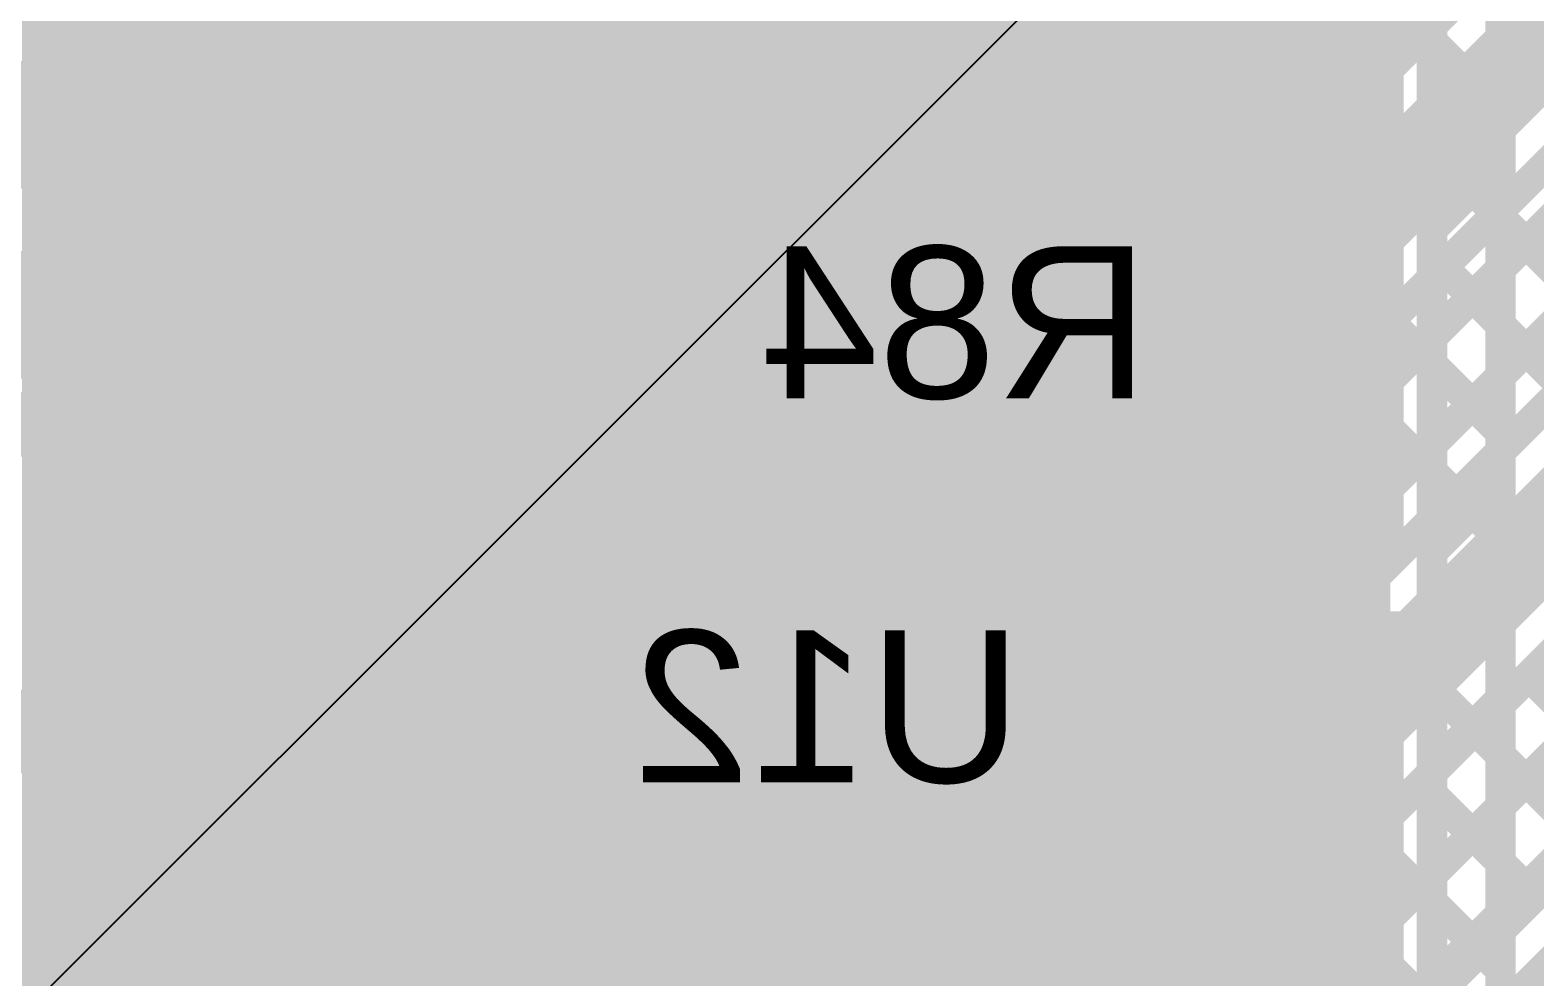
# Model space of a CAD drawing. Header units: millimetres. Extents: x 0 to 214, y 0 to 214.
# Drawn here: x 0.8981 to 1.2941, y 1.025 to 1.2741 of the extents above; entities that cross this region are included whole.
import ezdxf

# ---------------------------------------------------------------- set-up
doc = ezdxf.new("R2010")
doc.units = ezdxf.units.MM
doc.header["$MEASUREMENT"] = 0
for name, color, linetype in [('BottomLayer', 5, 'Continuous'), ('BottomOverlay', 54, 'Continuous'), ('BottomPaste', 16, 'Continuous'), ('BottomSolder', 6, 'Continuous'), ('TopLayer', 1, 'Continuous'), ('TopPaste', 8, 'Continuous'), ('TopSolder', 216, 'Continuous'), ('ViaHoleLayer', 16, 'Continuous')]:
    doc.layers.add(name, color=color, linetype=linetype)
doc.styles.add('Arial', font='', dxfattribs={"height": 0.2})
doc.styles.get('Arial').set_extended_font_data('Arial')

# ---------------------------------------------------------------- blocks, each defined once
blk = doc.blocks.new('RES_0603_B_56')
at = {"layer": 'BottomLayer'}
for points in [[(-0.045, -0.0175), (-0.045, 0.0175), (-0.015, 0.0175), (-0.015, -0.0175)], [(0.015, -0.0175), (0.015, 0.0175), (0.045, 0.0175), (0.045, -0.0175)]]:
    blk.add_hatch(color=5, dxfattribs=at).paths.add_polyline_path(points)
at = {"layer": 'BottomPaste'}
for points in [[(-0.045, -0.0175), (-0.045, 0.0175), (-0.015, 0.0175), (-0.015, -0.0175)], [(0.015, -0.0175), (0.015, 0.0175), (0.045, 0.0175), (0.045, -0.0175)]]:
    blk.add_hatch(color=16, dxfattribs=at).paths.add_polyline_path(points)
at = {"layer": 'BottomSolder'}
for points in [[(-0.049, -0.0215), (-0.049, 0.0215), (-0.011, 0.0215), (-0.011, -0.0215)], [(0.011, -0.0215), (0.011, 0.0215), (0.049, 0.0215), (0.049, -0.0215)]]:
    blk.add_hatch(color=6, dxfattribs=at).paths.add_polyline_path(points)
at = {"layer": 'BottomOverlay', "const_width": 0.005}
for points in [[(-0.049, 0.021), (0.049, 0.021)], [(-0.049, -0.021), (-0.049, 0.021)], [(0.049, -0.021), (0.049, 0.021)], [(-0.049, -0.021), (0.049, -0.021)]]:
    blk.add_lwpolyline(points, dxfattribs=at)
at = {"layer": 'BottomOverlay', "const_width": 0.0025}
for points in [[(-0.05025, 0.021, 1), (-0.04775, 0.021, 1)], [(-0.05025, 0.021, 1), (-0.04775, 0.021, 1)], [(0.04775, 0.021, 1), (0.05025, 0.021, 1)], [(0.04775, 0.021, 1), (0.05025, 0.021, 1)], [(-0.05025, -0.021, 1), (-0.04775, -0.021, 1)], [(-0.05025, -0.021, 1), (-0.04775, -0.021, 1)], [(0.04775, -0.021, 1), (0.05025, -0.021, 1)], [(0.04775, -0.021, 1), (0.05025, -0.021, 1)]]:
    blk.add_lwpolyline(points, format="xyb", close=True, dxfattribs=at)
blk = doc.blocks.new('SOT_23_5_B_118')
at = {"layer": 'BottomLayer'}
for points in [[(-0.07283, 0.04921), (-0.02953, 0.04921), (-0.02953, 0.02559), (-0.07283, 0.02559)], [(0.02953, 0.04921), (0.07283, 0.04921), (0.07283, 0.02559), (0.02953, 0.02559)], [(-0.07283, 0.01181), (-0.02953, 0.01181), (-0.02953, -0.01181), (-0.07283, -0.01181)], [(-0.07283, -0.02559), (-0.02953, -0.02559), (-0.02953, -0.04921), (-0.07283, -0.04921)], [(0.02953, -0.02559), (0.07283, -0.02559), (0.07283, -0.04921), (0.02953, -0.04921)]]:
    blk.add_hatch(color=5, dxfattribs=at).paths.add_polyline_path(points)
at = {"layer": 'BottomPaste'}
for points in [[(-0.07283, 0.04921), (-0.02953, 0.04921), (-0.02953, 0.02559), (-0.07283, 0.02559)], [(0.02953, 0.04921), (0.07283, 0.04921), (0.07283, 0.02559), (0.02953, 0.02559)], [(-0.07283, 0.01181), (-0.02953, 0.01181), (-0.02953, -0.01181), (-0.07283, -0.01181)], [(-0.07283, -0.02559), (-0.02953, -0.02559), (-0.02953, -0.04921), (-0.07283, -0.04921)], [(0.02953, -0.02559), (0.07283, -0.02559), (0.07283, -0.04921), (0.02953, -0.04921)]]:
    blk.add_hatch(color=16, dxfattribs=at).paths.add_polyline_path(points)
at = {"layer": 'BottomSolder'}
for points in [[(-0.07683, 0.05321), (-0.02553, 0.05321), (-0.02553, 0.02159), (-0.07683, 0.02159)], [(0.02553, 0.05321), (0.07683, 0.05321), (0.07683, 0.02159), (0.02553, 0.02159)], [(-0.07683, 0.01581), (-0.02553, 0.01581), (-0.02553, -0.01581), (-0.07683, -0.01581)], [(-0.07683, -0.02159), (-0.02553, -0.02159), (-0.02553, -0.05321), (-0.07683, -0.05321)], [(0.02553, -0.02159), (0.07683, -0.02159), (0.07683, -0.05321), (0.02553, -0.05321)]]:
    blk.add_hatch(color=6, dxfattribs=at).paths.add_polyline_path(points)
at = {"layer": 'BottomOverlay', "const_width": 0.005}
for points in [[(0.02598, 0.0589), (-0.02945, 0.0589)], [(0.03465, 0.01646), (0.03465, -0.01732)], [(0.02598, -0.0589), (-0.02945, -0.0589)]]:
    blk.add_lwpolyline(points, dxfattribs=at)
at = {"layer": 'BottomOverlay'}
for points, const_width in [([(-0.0307, 0.0589, 1), (-0.0282, 0.0589, 1)], 0.0025), ([(0.02473, 0.0589, 1), (0.02723, 0.0589, 1)], 0.0025), ([(0.0334, 0.01646, 1), (0.0359, 0.01646, 1)], 0.0025), ([(0.0334, -0.01732, 1), (0.0359, -0.01732, 1)], 0.0025), ([(-0.0615, -0.0615, 1), (-0.06843, -0.0615, 1)], 0.01), ([(-0.07093, -0.0615, 1), (-0.06593, -0.0615, 1)], 0.005), ([(-0.064, -0.0615, 1), (-0.059, -0.0615, 1)], 0.005), ([(-0.0307, -0.0589, 1), (-0.0282, -0.0589, 1)], 0.0025), ([(0.02473, -0.0589, 1), (0.02723, -0.0589, 1)], 0.0025)]:
    blk.add_lwpolyline(points, format="xyb", close=True, dxfattribs=dict(at, const_width=const_width))
blk = doc.blocks.new('SOIC_8_B_176')
at = {"layer": 'BottomLayer'}
for points in [[(-0.0735, 0.0622), (-0.1365, 0.0622), (-0.1365, 0.0878), (-0.0735, 0.0878)], [(0.13909, 0.0622), (0.0761, 0.0622), (0.0761, 0.0878), (0.13909, 0.0878)], [(-0.0735, 0.0122), (-0.1365, 0.0122), (-0.1365, 0.0378), (-0.0735, 0.0378)], [(0.13909, 0.0122), (0.0761, 0.0122), (0.0761, 0.0378), (0.13909, 0.0378)], [(-0.0735, -0.0378), (-0.1365, -0.0378), (-0.1365, -0.0122), (-0.0735, -0.0122)], [(0.13909, -0.0378), (0.0761, -0.0378), (0.0761, -0.0122), (0.13909, -0.0122)], [(-0.0735, -0.0878), (-0.1365, -0.0878), (-0.1365, -0.0622), (-0.0735, -0.0622)], [(0.13909, -0.0878), (0.0761, -0.0878), (0.0761, -0.0622), (0.13909, -0.0622)]]:
    blk.add_hatch(color=5, dxfattribs=at).paths.add_polyline_path(points)
at = {"layer": 'BottomPaste'}
for points in [[(-0.0735, 0.0622), (-0.1365, 0.0622), (-0.1365, 0.0878), (-0.0735, 0.0878)], [(0.13909, 0.0622), (0.0761, 0.0622), (0.0761, 0.0878), (0.13909, 0.0878)], [(-0.0735, 0.0122), (-0.1365, 0.0122), (-0.1365, 0.0378), (-0.0735, 0.0378)], [(0.13909, 0.0122), (0.0761, 0.0122), (0.0761, 0.0378), (0.13909, 0.0378)], [(-0.0735, -0.0378), (-0.1365, -0.0378), (-0.1365, -0.0122), (-0.0735, -0.0122)], [(0.13909, -0.0378), (0.0761, -0.0378), (0.0761, -0.0122), (0.13909, -0.0122)], [(-0.0735, -0.0878), (-0.1365, -0.0878), (-0.1365, -0.0622), (-0.0735, -0.0622)], [(0.13909, -0.0878), (0.0761, -0.0878), (0.0761, -0.0622), (0.13909, -0.0622)]]:
    blk.add_hatch(color=16, dxfattribs=at).paths.add_polyline_path(points)
at = {"layer": 'BottomSolder'}
for points in [[(-0.0695, 0.0582), (-0.1405, 0.0582), (-0.1405, 0.0918), (-0.0695, 0.0918)], [(0.14309, 0.0582), (0.0721, 0.0582), (0.0721, 0.0918), (0.14309, 0.0918)], [(-0.0695, 0.0082), (-0.1405, 0.0082), (-0.1405, 0.0418), (-0.0695, 0.0418)], [(0.14309, 0.0082), (0.0721, 0.0082), (0.0721, 0.0418), (0.14309, 0.0418)], [(-0.0695, -0.0418), (-0.1405, -0.0418), (-0.1405, -0.0082), (-0.0695, -0.0082)], [(0.14309, -0.0418), (0.0721, -0.0418), (0.0721, -0.0082), (0.14309, -0.0082)], [(-0.0695, -0.0918), (-0.1405, -0.0918), (-0.1405, -0.0582), (-0.0695, -0.0582)], [(0.14309, -0.0918), (0.0721, -0.0918), (0.0721, -0.0582), (0.14309, -0.0582)]]:
    blk.add_hatch(color=6, dxfattribs=at).paths.add_polyline_path(points)
at = {"layer": 'BottomOverlay', "const_width": 0.007}
for points in [[(0.0785, 0.1), (-0.0785, 0.1)], [(0.0785, -0.098), (-0.0785, -0.098)]]:
    blk.add_lwpolyline(points, dxfattribs=at)
at = {"layer": 'BottomOverlay'}
for points, const_width in [([(-0.08025, 0.1, 1), (-0.07675, 0.1, 1)], 0.0035), ([(0.07675, 0.1, 1), (0.08025, 0.1, 1)], 0.0035), ([(-0.12253, -0.101, 1), (-0.13147, -0.101, 1)], 0.007), ([(-0.08025, -0.098, 1), (-0.07675, -0.098, 1)], 0.0035), ([(0.07675, -0.098, 1), (0.08025, -0.098, 1)], 0.0035), ([(-0.13322, -0.101, 1), (-0.12972, -0.101, 1)], 0.0035), ([(-0.12428, -0.101, 1), (-0.12078, -0.101, 1)], 0.0035)]:
    blk.add_lwpolyline(points, format="xyb", close=True, dxfattribs=dict(at, const_width=const_width))
blk = doc.blocks.new('D2P___248')
at = {"layer": 'TopLayer'}
blk.add_hatch(color=1, dxfattribs=at).paths.add_polyline_path([(-0.225, 0.38504), (0.225, 0.38504), (0.225, 0.03504), (-0.225, 0.03504)])
at = {"layer": 'TopPaste'}
blk.add_hatch(color=8, dxfattribs=at).paths.add_polyline_path([(-0.225, 0.38504), (0.225, 0.38504), (0.225, 0.03504), (-0.225, 0.03504)])
at = {"layer": 'TopSolder'}
blk.add_hatch(color=216, dxfattribs=at).paths.add_polyline_path([(-0.229, 0.38904), (0.229, 0.38904), (0.229, 0.03104), (-0.229, 0.03104)])
blk = doc.blocks.new('D2P___249')
at = {"layer": 'TopLayer'}
blk.add_hatch(color=1, dxfattribs=at).paths.add_polyline_path([(-0.225, 0.38504), (0.225, 0.38504), (0.225, 0.03504), (-0.225, 0.03504)])
at = {"layer": 'TopPaste'}
blk.add_hatch(color=8, dxfattribs=at).paths.add_polyline_path([(-0.225, 0.38504), (0.225, 0.38504), (0.225, 0.03504), (-0.225, 0.03504)])
at = {"layer": 'TopSolder'}
blk.add_hatch(color=216, dxfattribs=at).paths.add_polyline_path([(-0.229, 0.38904), (0.229, 0.38904), (0.229, 0.03104), (-0.229, 0.03104)])

msp = doc.modelspace()

# ---------------------------------------------------------------- hatches: boundary and pattern name
at = {"layer": 'BottomLayer'}
h = msp.add_hatch(color=5, dxfattribs=at)
edge = h.paths.add_edge_path()
edge.add_arc((1.05814, 1.24867), 0.01181, 0, 360)
h = msp.add_hatch(color=5, dxfattribs=at)
edge = h.paths.add_edge_path()
edge.add_arc((1.07154, 1.01477), 0.01181, 0, 360)
at = {"layer": 'BottomSolder'}
h = msp.add_hatch(color=6, dxfattribs=at)
edge = h.paths.add_edge_path()
edge.add_arc((1.05814, 1.24867), 0.00991, 0, 360)
at = {"layer": 'TopLayer'}
msp.add_hatch(color=1, dxfattribs=at).paths.add_polyline_path([(0.896, 0.64), (1.256, 0.64), (1.256, 1.592), (0.896, 1.592)])
h = msp.add_hatch(color=1, dxfattribs=at)
edge = h.paths.add_edge_path()
edge.add_arc((1.05814, 1.24867), 0.01181, 0, 360)
h = msp.add_hatch(color=1, dxfattribs=at)
edge = h.paths.add_edge_path()
edge.add_arc((1.07154, 1.01477), 0.01181, 0, 360)
at = {"layer": 'TopSolder'}
h = msp.add_hatch(color=216, dxfattribs=at)
edge = h.paths.add_edge_path()
edge.add_arc((1.05814, 1.24867), 0.00991, 0, 360)
at = {"layer": 'ViaHoleLayer'}
h = msp.add_hatch(color=16, dxfattribs=at)
edge = h.paths.add_edge_path()
edge.add_arc((1.05814, 1.24867), 0.00591, 0, 360)

# ---------------------------------------------------------------- linework, layer by layer
at = {"layer": 'BottomLayer'}
for points, const_width in [([(1.08914, 1.2417), (1.4445, 1.59706)], 0.008), ([(1.08914, 1.26999), (1.4118, 1.59265)], 0.008), ([(1.08914, 1.21342), (1.4445, 1.56878)], 0.008), ([(1.08714, 1.18314), (1.4445, 1.5405)], 0.008), ([(1.08714, 1.18314), (1.4445, 1.5405)], 0.008), ([(1.04467, 1.11239), (1.4445, 1.51221)], 0.008), ([(1.05898, 1.0984), (1.4445, 1.48393)], 0.008), ([(1.09618, 1.02247), (1.5525, 1.47879)], 0.008), ([(1.06453, 1.07567), (1.4445, 1.45564)], 0.008), ([(1.08164, 1.45647), (1.26494, 1.27317)], 0.008), ([(1.05898, 0.95698), (1.5525, 1.45051)], 0.008), ([(1.06744, 1.07567), (1.4445, 1.45273)], 0.008), ([(1.07717, 1.05217), (1.468, 1.443)], 0.025), ([(1.06094, 0.93917), (1.5525, 1.43073)], 0.008), ([(1.07067, 0.91567), (1.576, 1.421)], 0.025), ([(1.08164, 1.42819), (1.2508, 1.25903)], 0.008), ([(1.09381, 1.03557), (1.4846, 1.42637)], 0.008), ([(1.08731, 0.89907), (1.5926, 1.40437)], 0.008), ([(1.08164, 1.3999), (1.23665, 1.24489)], 0.008), ([(1.09709, 0.88196), (1.6045, 1.38937)], 0.008), ([(1.08414, 1.36912), (1.22251, 1.23075)], 0.008), ([(1.05898, 0.81556), (1.6045, 1.36108)], 0.008), ([(1.06089, 0.77989), (1.628, 1.347)], 0.025), ([(1.05898, 0.81121), (1.6045, 1.35673)], 0.008), ([(1.08414, 1.34083), (1.20837, 1.2166)], 0.008), ([(1.02414, 1.26967), (1.02414, 1.32067)], 0.008), ([(1.05814, 1.24867), (1.05814, 1.29817)], 0.04), ([(1.08714, 1.30955), (1.19423, 1.20246)], 0.008), ([(1.02714, 1.24867), (1.02714, 1.29817)], 0.008), ([(1.08914, 1.24867), (1.08914, 1.29817)], 0.008), ([(1.08914, 1.27926), (1.18009, 1.18832)], 0.008), ([(0.97664, 1.26967), (1.02414, 1.26967)], 0.008), ([(0.97664, 1.24234), (1.00397, 1.26967)], 0.008), ([(0.97664, 1.22767), (0.97664, 1.26967)], 0.008), ([(0.9856, 1.26967), (1.02714, 1.22813)], 0.008), ([(1.01388, 1.26967), (1.02714, 1.25641)], 0.008), ([(0.99026, 1.22767), (1.02714, 1.26456)], 0.008), ([(1.05814, 1.19917), (1.05814, 1.24867)], 0.04), ([(0.88964, 1.24917), (0.93114, 1.24917)], 0.01), ([(0.93114, 1.24917), (0.97264, 1.24917)], 0.01), ([(0.97664, 1.25035), (0.99931, 1.22767)], 0.008), ([(1.02714, 1.19917), (1.02714, 1.24867)], 0.008), ([(1.08914, 1.25098), (1.16594, 1.17418)], 0.008), ([(1.08914, 1.19917), (1.08914, 1.24867)], 0.008), ([(1.01854, 1.22767), (1.02714, 1.23627)], 0.008), ([(0.97664, 1.22767), (1.02414, 1.22767)], 0.008), ([(1.02414, 1.17067), (1.02414, 1.22767)], 0.008), ([(1.28403, 1.2258), (1.3158, 1.19403)], 0.008), ([(1.08914, 1.2227), (1.1518, 1.16004)], 0.008), ([(1.26989, 1.21165), (1.30165, 1.17989)], 0.008), ([(1.02414, 1.20499), (1.02714, 1.20799)], 0.008), ([(0.93114, 1.19917), (0.99814, 1.19917)], 0.022), ([(0.868, 1.19825), (0.96214, 1.10411)], 0.012), ([(0.99814, 1.15217), (0.99814, 1.19917)], 0.012), ([(1.02414, 1.20284), (1.02714, 1.19984)], 0.008), ([(1.03314, 1.19917), (1.05814, 1.19917)], 0.01), ([(1.05814, 1.19917), (1.08314, 1.19917)], 0.01), ([(1.05814, 1.17167), (1.05814, 1.19917)], 0.01), ([(1.25575, 1.19751), (1.28751, 1.16575)], 0.008), ([(1.08882, 1.19473), (1.13766, 1.14589)], 0.008), ([(1.02914, 1.16767), (1.02914, 1.18822)], 0.008), ([(1.08714, 1.16767), (1.08714, 1.18822)], 0.008), ([(1.02414, 1.1767), (1.02914, 1.1817)], 0.008), ([(1.2416, 1.18337), (1.27337, 1.1516)], 0.008), ([(1.01811, 1.17067), (1.02414, 1.1767)], 0.008), ([(1.02414, 1.17456), (1.02914, 1.16956)], 0.008), ([(1.01514, 1.15217), (1.01514, 1.17067)], 0.008), ([(1.01514, 1.17067), (1.02414, 1.17067)], 0.008), ([(1.01514, 1.1677), (1.01811, 1.17067)], 0.008), ([(1.08714, 1.16813), (1.12352, 1.13175)], 0.008), ([(1.22746, 1.16923), (1.25923, 1.13746)], 0.008), ([(0.99814, 1.12242), (1.04339, 1.16767)], 0.008), ([(1.01639, 1.11239), (1.07168, 1.16767)], 0.008), ([(1.01639, 1.11239), (1.07168, 1.16767)], 0.008), ([(1.02914, 1.16767), (1.08714, 1.16767)], 0.008), ([(1.03103, 1.16767), (1.09523, 1.10347)], 0.008), ([(1.05931, 1.16767), (1.10938, 1.11761)], 0.008), ([(0.98114, 1.13517), (0.99814, 1.15217)], 0.012), ([(1.01514, 1.15527), (1.05803, 1.11239)], 0.008), ([(1.21332, 1.15509), (1.24509, 1.12332)], 0.008), ([(1.19918, 1.14094), (1.23094, 1.10918)], 0.008), ([(0.98114, 0.76953), (0.98114, 1.13517)], 0.012), ([(0.99814, 1.12813), (1.01014, 1.14013)], 0.008), ([(1.00607, 1.13606), (1.02975, 1.11239)], 0.008), ([(0.99814, 1.11239), (0.99814, 1.12813)], 0.008), ([(1.18504, 1.1268), (1.2168, 1.09504)], 0.008), ([(0.99814, 1.11571), (1.00146, 1.11239)], 0.008), ([(1.17089, 1.11266), (1.20266, 1.08089)], 0.008), ([(0.99814, 1.11239), (1.05898, 1.11239)], 0.008), ([(1.05898, 1.07567), (1.05898, 1.11239)], 0.008), ([(1.05898, 1.11144), (1.08109, 1.08932)], 0.008), ([(0.96214, 0.8853), (0.96214, 1.10411)], 0.012), ([(1.29246, 1.10423), (1.32223, 1.07446)], 0.008), ([(1.15675, 1.09852), (1.18852, 1.06675)], 0.008), ([(0.79618, 1.08957), (0.92396, 1.08957)], 0.022), ([(1.27832, 1.09009), (1.30809, 1.06032)], 0.008), ([(1.05898, 1.08316), (1.06646, 1.07567)], 0.008), ([(1.14261, 1.08438), (1.17438, 1.05261)], 0.008), ([(1.05898, 1.07567), (1.06744, 1.07567)], 0.008), ([(1.26418, 1.07594), (1.29394, 1.04618)], 0.008), ([(1.12847, 1.07023), (1.16023, 1.03847)], 0.008), ([(1.25004, 1.0618), (1.2798, 1.03204)], 0.008), ([(1.02632, 1.05217), (1.07717, 1.05217)], 0.025), ([(1.11432, 1.05609), (1.14609, 1.02432)], 0.008), ([(1.23589, 1.04766), (1.26566, 1.01789)], 0.008), ([(1.10018, 1.04195), (1.13195, 1.01018)], 0.008), ([(1.22175, 1.03352), (1.25152, 1.00375)], 0.008)]:
    msp.add_lwpolyline(points, dxfattribs=dict(at, const_width=const_width))
for points, const_width in [([(1.26294, 1.27317, 1), (1.26694, 1.27317, 1)], 0.004), ([(0.97464, 1.26967, 1), (0.97864, 1.26967, 1)], 0.004), ([(0.97464, 1.26967, 1), (0.97864, 1.26967, 1)], 0.004), ([(0.9836, 1.26967, 1), (0.9876, 1.26967, 1)], 0.004), ([(1.00197, 1.26967, 1), (1.00597, 1.26967, 1)], 0.004), ([(1.01188, 1.26967, 1), (1.01588, 1.26967, 1)], 0.004), ([(1.02214, 1.26967, 1), (1.02614, 1.26967, 1)], 0.004), ([(1.02214, 1.26967, 1), (1.02614, 1.26967, 1)], 0.004), ([(1.08714, 1.26999, 1), (1.09114, 1.26999, 1)], 0.004), ([(1.02514, 1.26456, 1), (1.02914, 1.26456, 1)], 0.004), ([(1.04814, 1.24867, 1), (1.06814, 1.24867, 1)], 0.02), ([(1.04814, 1.24867, 1), (1.06814, 1.24867, 1)], 0.02), ([(1.02514, 1.25641, 1), (1.02914, 1.25641, 1)], 0.004), ([(1.2488, 1.25903, 1), (1.2528, 1.25903, 1)], 0.004), ([(0.92864, 1.24917, 1), (0.93364, 1.24917, 1)], 0.005), ([(0.92864, 1.24917, 1), (0.93364, 1.24917, 1)], 0.005), ([(0.97014, 1.24917, 1), (0.97514, 1.24917, 1)], 0.005), ([(0.97464, 1.25035, 1), (0.97864, 1.25035, 1)], 0.004), ([(1.02514, 1.24867, 1), (1.02914, 1.24867, 1)], 0.004), ([(1.02514, 1.24867, 1), (1.02914, 1.24867, 1)], 0.004), ([(1.08714, 1.25098, 1), (1.09114, 1.25098, 1)], 0.004), ([(1.08714, 1.24867, 1), (1.09114, 1.24867, 1)], 0.004), ([(1.08714, 1.24867, 1), (1.09114, 1.24867, 1)], 0.004), ([(1.23465, 1.24489, 1), (1.23865, 1.24489, 1)], 0.004), ([(0.97464, 1.24234, 1), (0.97864, 1.24234, 1)], 0.004), ([(1.08714, 1.2417, 1), (1.09114, 1.2417, 1)], 0.004), ([(1.02514, 1.23627, 1), (1.02914, 1.23627, 1)], 0.004), ([(0.97464, 1.22767, 1), (0.97864, 1.22767, 1)], 0.004), ([(0.97464, 1.22767, 1), (0.97864, 1.22767, 1)], 0.004), ([(0.98826, 1.22767, 1), (0.99226, 1.22767, 1)], 0.004), ([(0.99731, 1.22767, 1), (1.00131, 1.22767, 1)], 0.004), ([(1.01654, 1.22767, 1), (1.02054, 1.22767, 1)], 0.004), ([(1.02214, 1.22767, 1), (1.02614, 1.22767, 1)], 0.004), ([(1.02214, 1.22767, 1), (1.02614, 1.22767, 1)], 0.004), ([(1.02514, 1.22813, 1), (1.02914, 1.22813, 1)], 0.004), ([(1.22051, 1.23075, 1), (1.22451, 1.23075, 1)], 0.004), ([(1.28203, 1.2258, 1), (1.28603, 1.2258, 1)], 0.004), ([(1.08714, 1.2227, 1), (1.09114, 1.2227, 1)], 0.004), ([(1.20637, 1.2166, 1), (1.21037, 1.2166, 1)], 0.004), ([(1.04814, 1.19917, 1), (1.06814, 1.19917, 1)], 0.02), ([(1.08714, 1.21342, 1), (1.09114, 1.21342, 1)], 0.004), ([(1.26789, 1.21165, 1), (1.27189, 1.21165, 1)], 0.004), ([(1.02514, 1.20799, 1), (1.02914, 1.20799, 1)], 0.004), ([(0.92564, 1.19917, 1), (0.93664, 1.19917, 1)], 0.011), ([(0.99264, 1.19917, 1), (1.00364, 1.19917, 1)], 0.011), ([(1.02214, 1.20499, 1), (1.02614, 1.20499, 1)], 0.004), ([(0.99514, 1.19917, 1), (1.00114, 1.19917, 1)], 0.006), ([(1.02214, 1.20284, 1), (1.02614, 1.20284, 1)], 0.004), ([(1.02514, 1.19984, 1), (1.02914, 1.19984, 1)], 0.004), ([(1.03064, 1.19917, 1), (1.03564, 1.19917, 1)], 0.005), ([(1.05564, 1.19917, 1), (1.06064, 1.19917, 1)], 0.005), ([(1.05564, 1.19917, 1), (1.06064, 1.19917, 1)], 0.005), ([(1.05564, 1.19917, 1), (1.06064, 1.19917, 1)], 0.005), ([(1.08064, 1.19917, 1), (1.08564, 1.19917, 1)], 0.005), ([(1.19223, 1.20246, 1), (1.19623, 1.20246, 1)], 0.004), ([(1.02514, 1.19917, 1), (1.02914, 1.19917, 1)], 0.004), ([(1.02514, 1.19917, 1), (1.02914, 1.19917, 1)], 0.004), ([(1.08714, 1.19917, 1), (1.09114, 1.19917, 1)], 0.004), ([(1.08714, 1.19917, 1), (1.09114, 1.19917, 1)], 0.004), ([(1.25375, 1.19751, 1), (1.25775, 1.19751, 1)], 0.004), ([(1.08682, 1.19473, 1), (1.09082, 1.19473, 1)], 0.004), ([(1.02714, 1.18822, 1), (1.03114, 1.18822, 1)], 0.004), ([(1.02714, 1.18822, 1), (1.03114, 1.18822, 1)], 0.004), ([(1.08514, 1.18822, 1), (1.08914, 1.18822, 1)], 0.004), ([(1.08514, 1.18822, 1), (1.08914, 1.18822, 1)], 0.004), ([(1.17809, 1.18832, 1), (1.18209, 1.18832, 1)], 0.004), ([(1.02714, 1.1817, 1), (1.03114, 1.1817, 1)], 0.004), ([(1.08514, 1.18314, 1), (1.08914, 1.18314, 1)], 0.004), ([(1.08514, 1.18314, 1), (1.08914, 1.18314, 1)], 0.004), ([(1.2396, 1.18337, 1), (1.2436, 1.18337, 1)], 0.004), ([(1.02214, 1.1767, 1), (1.02614, 1.1767, 1)], 0.004), ([(1.02214, 1.1767, 1), (1.02614, 1.1767, 1)], 0.004), ([(1.02214, 1.17456, 1), (1.02614, 1.17456, 1)], 0.004), ([(1.05564, 1.17167, 1), (1.06064, 1.17167, 1)], 0.005), ([(1.16394, 1.17418, 1), (1.16794, 1.17418, 1)], 0.004), ([(1.01314, 1.17067, 1), (1.01714, 1.17067, 1)], 0.004), ([(1.01314, 1.17067, 1), (1.01714, 1.17067, 1)], 0.004), ([(1.01611, 1.17067, 1), (1.02011, 1.17067, 1)], 0.004), ([(1.01611, 1.17067, 1), (1.02011, 1.17067, 1)], 0.004), ([(1.02214, 1.17067, 1), (1.02614, 1.17067, 1)], 0.004), ([(1.02214, 1.17067, 1), (1.02614, 1.17067, 1)], 0.004), ([(1.02714, 1.16956, 1), (1.03114, 1.16956, 1)], 0.004), ([(1.08514, 1.16813, 1), (1.08914, 1.16813, 1)], 0.004), ([(1.22546, 1.16923, 1), (1.22946, 1.16923, 1)], 0.004), ([(1.01314, 1.1677, 1), (1.01714, 1.1677, 1)], 0.004), ([(1.02714, 1.16767, 1), (1.03114, 1.16767, 1)], 0.004), ([(1.02714, 1.16767, 1), (1.03114, 1.16767, 1)], 0.004), ([(1.02903, 1.16767, 1), (1.03303, 1.16767, 1)], 0.004), ([(1.04139, 1.16767, 1), (1.04539, 1.16767, 1)], 0.004), ([(1.05731, 1.16767, 1), (1.06131, 1.16767, 1)], 0.004), ([(1.06968, 1.16767, 1), (1.07368, 1.16767, 1)], 0.004), ([(1.06968, 1.16767, 1), (1.07368, 1.16767, 1)], 0.004), ([(1.08514, 1.16767, 1), (1.08914, 1.16767, 1)], 0.004), ([(1.08514, 1.16767, 1), (1.08914, 1.16767, 1)], 0.004), ([(1.28551, 1.16575, 1), (1.28951, 1.16575, 1)], 0.004), ([(1.1498, 1.16004, 1), (1.1538, 1.16004, 1)], 0.004), ([(0.99514, 1.15217, 1), (1.00114, 1.15217, 1)], 0.006), ([(0.99514, 1.15217, 1), (1.00114, 1.15217, 1)], 0.006), ([(1.01314, 1.15527, 1), (1.01714, 1.15527, 1)], 0.004), ([(1.01314, 1.15217, 1), (1.01714, 1.15217, 1)], 0.004), ([(1.01314, 1.15217, 1), (1.01714, 1.15217, 1)], 0.004), ([(1.01314, 1.15217, 1), (1.01714, 1.15217, 1)], 0.004), ([(1.21132, 1.15509, 1), (1.21532, 1.15509, 1)], 0.004), ([(1.27137, 1.1516, 1), (1.27537, 1.1516, 1)], 0.004), ([(1.13566, 1.14589, 1), (1.13966, 1.14589, 1)], 0.004), ([(1.19718, 1.14094, 1), (1.20118, 1.14094, 1)], 0.004), ([(0.97814, 1.13517, 1), (0.98414, 1.13517, 1)], 0.006), ([(0.97814, 1.13517, 1), (0.98414, 1.13517, 1)], 0.006), ([(1.00814, 1.14013, 1), (1.01214, 1.14013, 1)], 0.004), ([(1.00814, 1.14013, 1), (1.01214, 1.14013, 1)], 0.004), ([(1.00816, 1.14015, 1), (1.01216, 1.14015, 1)], 0.004), ([(1.25723, 1.13746, 1), (1.26123, 1.13746, 1)], 0.004), ([(1.00407, 1.13606, 1), (1.00807, 1.13606, 1)], 0.004), ([(1.12152, 1.13175, 1), (1.12552, 1.13175, 1)], 0.004), ([(0.99614, 1.12813, 1), (1.00014, 1.12813, 1)], 0.004), ([(0.99614, 1.12813, 1), (1.00014, 1.12813, 1)], 0.004), ([(1.18304, 1.1268, 1), (1.18704, 1.1268, 1)], 0.004), ([(0.99614, 1.12242, 1), (1.00014, 1.12242, 1)], 0.004), ([(1.24309, 1.12332, 1), (1.24709, 1.12332, 1)], 0.004), ([(1.10738, 1.11761, 1), (1.11138, 1.11761, 1)], 0.004), ([(0.99614, 1.11571, 1), (1.00014, 1.11571, 1)], 0.004), ([(1.16889, 1.11266, 1), (1.17289, 1.11266, 1)], 0.004), ([(0.99614, 1.11239, 1), (1.00014, 1.11239, 1)], 0.004), ([(0.99614, 1.11239, 1), (1.00014, 1.11239, 1)], 0.004), ([(0.99946, 1.11239, 1), (1.00346, 1.11239, 1)], 0.004), ([(1.01439, 1.11239, 1), (1.01839, 1.11239, 1)], 0.004), ([(1.01439, 1.11239, 1), (1.01839, 1.11239, 1)], 0.004), ([(1.02775, 1.11239, 1), (1.03175, 1.11239, 1)], 0.004), ([(1.04267, 1.11239, 1), (1.04667, 1.11239, 1)], 0.004), ([(1.05603, 1.11239, 1), (1.06003, 1.11239, 1)], 0.004), ([(1.05698, 1.11239, 1), (1.06098, 1.11239, 1)], 0.004), ([(1.05698, 1.11239, 1), (1.06098, 1.11239, 1)], 0.004), ([(1.05698, 1.11144, 1), (1.06098, 1.11144, 1)], 0.004), ([(1.22894, 1.10918, 1), (1.23294, 1.10918, 1)], 0.004), ([(0.95914, 1.10411, 1), (0.96514, 1.10411, 1)], 0.006), ([(0.95914, 1.10411, 1), (0.96514, 1.10411, 1)], 0.006), ([(1.09323, 1.10347, 1), (1.09723, 1.10347, 1)], 0.004), ([(1.29046, 1.10423, 1), (1.29446, 1.10423, 1)], 0.004), ([(1.05698, 1.0984, 1), (1.06098, 1.0984, 1)], 0.004), ([(1.15475, 1.09852, 1), (1.15875, 1.09852, 1)], 0.004), ([(0.91846, 1.08957, 1), (0.92946, 1.08957, 1)], 0.011), ([(1.2148, 1.09504, 1), (1.2188, 1.09504, 1)], 0.004), ([(1.07909, 1.08932, 1), (1.08309, 1.08932, 1)], 0.004), ([(1.27632, 1.09009, 1), (1.28032, 1.09009, 1)], 0.004), ([(1.05698, 1.08316, 1), (1.06098, 1.08316, 1)], 0.004), ([(1.14061, 1.08438, 1), (1.14461, 1.08438, 1)], 0.004), ([(1.20066, 1.08089, 1), (1.20466, 1.08089, 1)], 0.004), ([(1.05698, 1.07567, 1), (1.06098, 1.07567, 1)], 0.004), ([(1.05698, 1.07567, 1), (1.06098, 1.07567, 1)], 0.004), ([(1.06253, 1.07567, 1), (1.06653, 1.07567, 1)], 0.004), ([(1.06446, 1.07567, 1), (1.06846, 1.07567, 1)], 0.004), ([(1.06544, 1.07567, 1), (1.06944, 1.07567, 1)], 0.004), ([(1.06544, 1.07567, 1), (1.06944, 1.07567, 1)], 0.004), ([(1.26218, 1.07594, 1), (1.26618, 1.07594, 1)], 0.004), ([(1.12647, 1.07023, 1), (1.13047, 1.07023, 1)], 0.004), ([(1.18652, 1.06675, 1), (1.19052, 1.06675, 1)], 0.004), ([(1.24804, 1.0618, 1), (1.25204, 1.0618, 1)], 0.004), ([(1.02007, 1.05217, 1), (1.03257, 1.05217, 1)], 0.0125), ([(1.07092, 1.05217, 1), (1.08342, 1.05217, 1)], 0.0125), ([(1.07092, 1.05217, 1), (1.08342, 1.05217, 1)], 0.0125), ([(1.11232, 1.05609, 1), (1.11632, 1.05609, 1)], 0.004), ([(1.17238, 1.05261, 1), (1.17638, 1.05261, 1)], 0.004), ([(1.23389, 1.04766, 1), (1.23789, 1.04766, 1)], 0.004), ([(1.29194, 1.04618, 1), (1.29594, 1.04618, 1)], 0.004), ([(1.09818, 1.04195, 1), (1.10218, 1.04195, 1)], 0.004), ([(1.15823, 1.03847, 1), (1.16223, 1.03847, 1)], 0.004), ([(1.09179, 1.03556, 1), (1.09579, 1.03556, 1)], 0.004), ([(1.09181, 1.03557, 1), (1.09581, 1.03557, 1)], 0.004), ([(1.09181, 1.03557, 1), (1.09581, 1.03557, 1)], 0.004), ([(1.21975, 1.03352, 1), (1.22375, 1.03352, 1)], 0.004), ([(1.0882, 1.03261, 1), (1.0922, 1.03261, 1)], 0.004), ([(1.0882, 1.03261, 1), (1.0922, 1.03261, 1)], 0.004), ([(1.0882, 1.03261, 1), (1.0922, 1.03261, 1)], 0.004), ([(1.2778, 1.03204, 1), (1.2818, 1.03204, 1)], 0.004), ([(1.09418, 1.02247, 1), (1.09818, 1.02247, 1)], 0.004), ([(1.14409, 1.02432, 1), (1.14809, 1.02432, 1)], 0.004)]:
    msp.add_lwpolyline(points, format="xyb", close=True, dxfattribs=dict(at, const_width=const_width))
at = {"layer": 'BottomLayer', "const_width": 0.008}
for points in [[(1.02914, 1.18822, -0.090539), (1.02714, 1.19917)], [(1.08914, 1.19917, -0.090539), (1.08714, 1.18822)], [(1.01514, 1.15217, -0.199327), (1.01014, 1.14013)], [(1.01514, 1.15217, -0.198912), (1.01016, 1.14015)], [(1.09381, 1.03557, -0.049814), (1.0902, 1.03261)], [(1.09379, 1.03556, -0.049548), (1.0902, 1.03261)], [(1.0902, 1.03261, -0.193129), (1.09735, 1.01477)]]:
    msp.add_lwpolyline(points, format="xyb", dxfattribs=at)
at = {"layer": 'BottomSolder'}
msp.add_line((0.01449, 0.13433), (214.06023, 213.98652), dxfattribs=at)
at = {"layer": 'TopLayer', "const_width": 0.008}
for points in [[(1.285, 0.98358), (1.285, 2.01009)], [(1.267, 0.629), (1.267, 1.603)], [(1.267, 1.27111), (1.285, 1.25311)], [(1.267, 1.24986), (1.285, 1.26786)], [(1.267, 1.24283), (1.285, 1.22483)], [(1.267, 1.22157), (1.285, 1.23957)], [(1.267, 1.21454), (1.285, 1.19654)], [(1.267, 1.19329), (1.285, 1.21129)], [(1.267, 1.18626), (1.285, 1.16826)], [(1.267, 1.16501), (1.285, 1.18301)], [(1.267, 1.15797), (1.285, 1.13997)], [(1.267, 1.13672), (1.285, 1.15472)], [(1.267, 1.12969), (1.285, 1.11169)], [(1.267, 1.10844), (1.285, 1.12644)], [(1.267, 1.10141), (1.285, 1.08341)], [(1.267, 1.08015), (1.285, 1.09815)], [(1.267, 1.07312), (1.285, 1.05512)], [(1.267, 1.05187), (1.285, 1.06987)], [(1.267, 1.04484), (1.285, 1.02684)], [(1.267, 1.02358), (1.285, 1.04158)]]:
    msp.add_lwpolyline(points, dxfattribs=at)
at = {"layer": 'TopLayer', "const_width": 0.004}
for points in [[(1.265, 1.27111, 1), (1.269, 1.27111, 1)], [(1.283, 1.26786, 1), (1.287, 1.26786, 1)], [(1.283, 1.25311, 1), (1.287, 1.25311, 1)], [(1.265, 1.24986, 1), (1.269, 1.24986, 1)], [(1.265, 1.24283, 1), (1.269, 1.24283, 1)], [(1.283, 1.23957, 1), (1.287, 1.23957, 1)], [(1.283, 1.22483, 1), (1.287, 1.22483, 1)], [(1.265, 1.22157, 1), (1.269, 1.22157, 1)], [(1.265, 1.21454, 1), (1.269, 1.21454, 1)], [(1.283, 1.21129, 1), (1.287, 1.21129, 1)], [(1.283, 1.19654, 1), (1.287, 1.19654, 1)], [(1.265, 1.19329, 1), (1.269, 1.19329, 1)], [(1.265, 1.18626, 1), (1.269, 1.18626, 1)], [(1.283, 1.18301, 1), (1.287, 1.18301, 1)], [(1.283, 1.16826, 1), (1.287, 1.16826, 1)], [(1.265, 1.16501, 1), (1.269, 1.16501, 1)], [(1.265, 1.15797, 1), (1.269, 1.15797, 1)], [(1.283, 1.15472, 1), (1.287, 1.15472, 1)], [(1.265, 1.13672, 1), (1.269, 1.13672, 1)], [(1.283, 1.13997, 1), (1.287, 1.13997, 1)], [(1.265, 1.12969, 1), (1.269, 1.12969, 1)], [(1.283, 1.12644, 1), (1.287, 1.12644, 1)], [(1.283, 1.11169, 1), (1.287, 1.11169, 1)], [(1.265, 1.10844, 1), (1.269, 1.10844, 1)], [(1.265, 1.10141, 1), (1.269, 1.10141, 1)], [(1.283, 1.09815, 1), (1.287, 1.09815, 1)], [(1.283, 1.08341, 1), (1.287, 1.08341, 1)], [(1.265, 1.08015, 1), (1.269, 1.08015, 1)], [(1.265, 1.07312, 1), (1.269, 1.07312, 1)], [(1.283, 1.06987, 1), (1.287, 1.06987, 1)], [(1.283, 1.05512, 1), (1.287, 1.05512, 1)], [(1.265, 1.05187, 1), (1.269, 1.05187, 1)], [(1.265, 1.04484, 1), (1.269, 1.04484, 1)], [(1.283, 1.04158, 1), (1.287, 1.04158, 1)], [(1.283, 1.02684, 1), (1.287, 1.02684, 1)], [(1.265, 1.02358, 1), (1.269, 1.02358, 1)]]:
    msp.add_lwpolyline(points, format="xyb", close=True, dxfattribs=at)
at = {"layer": 'TopSolder'}
msp.add_line((0.01449, 0.13433), (214.06023, 213.98652), dxfattribs=at)

# ---------------------------------------------------------------- block references
for name, p, rotation in [('D2P___248', (0.87051, 1.36317), 270), ('SOIC_8_B_176', (0.82614, 1.27417), 180), ('D2P___249', (0.87051, 0.89216), 270), ('SOT_23_5_B_118', (0.97514, 1.05217), 180)]:
    msp.add_blockref(name, p, dxfattribs=dict(rotation=rotation))
msp.add_blockref('RES_0603_B_56', (1.02814, 1.19917))

# ---------------------------------------------------------------- texts
at = {"layer": 'BottomOverlay', "style": 'Arial', "text_generation_flag": 2}
for s, p in [('R84', (1.19268, 1.17721)), ('U12', (1.15912, 1.07618))]:
    msp.add_text(s, height=0.04, dxfattribs=at).set_placement(p)

doc.saveas('drawing.dxf')
